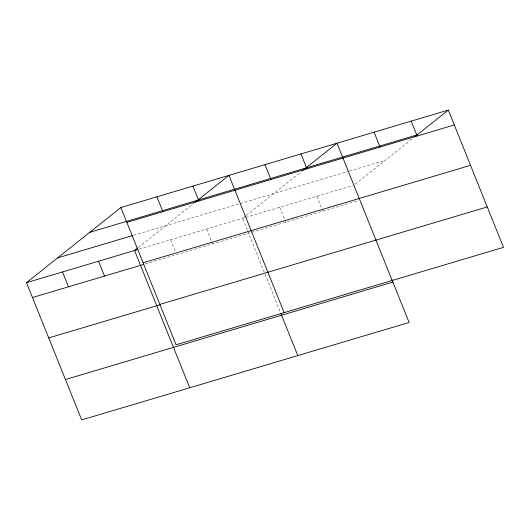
<?xml version="1.0" encoding="UTF-8"?>
<svg xmlns="http://www.w3.org/2000/svg" width="530" height="530" viewBox="0 0 530 530"><rect width="100%" height="100%" fill="white"/><g stroke="black" fill="none" stroke-linecap="round" stroke-linejoin="round"><path stroke-width="0.4" stroke-dasharray="2.65 1.99" d="M138.29 247.523L193.947 203.228M245.715 215.862L242.601 218.34L247.384 230.239M246.337 215.365L301.351 171.581M355.173 184.215L412.678 138.449M133.6 235.267L347.971 171.462M349.548 170.991L385.078 160.411M139.251 249.1L244.973 217.638M245.761 217.399L353.139 185.44M145.227 263.973L250.948 232.504M251.737 232.273L358.326 200.545M316.821 196.252L322.796 211.119M279.707 207.296L284.491 219.188M284.789 219.937L285.69 222.163M247.682 230.981L264.815 273.599M265.119 274.354L280.628 312.938M206.587 229.059L211.364 240.958M211.662 241.7L212.563 243.932M170.567 239.779L175.649 252.419"/><path stroke-width="0.79" d="M391.955 279.807L409.107 322.465L81.68 419.919L26.5 282.662L120.893 207.535L448.32 110.081L503.5 247.338L176.073 344.792L120.893 207.535M137.667 248.02L134.554 250.498L189.727 387.761M195.226 202.208L228.947 175.377L284.126 312.634M302.637 170.561L337 143.213L392.173 280.476M414.606 136.912L448.32 110.081M89.742 232.326L417.17 134.872M126.875 222.401L454.303 124.947M57.651 257.871L132.818 235.499M26.5 282.662L137.681 249.57M143.107 262.794L470.534 165.34M32.476 297.529L143.663 264.437M159.835 304.406L487.262 206.952M48.714 337.921L160.676 304.591M65.442 379.533L392.869 282.079M411.214 121.125L417.19 135.991M374.107 132.169L380.083 147.042M300.98 153.932L306.956 168.805M264.96 164.658L270.943 179.524M280.933 313.7L297.781 355.597M192.927 186.096L198.909 200.963M156.913 196.815L162.889 211.682M98.534 261.224L104.509 276.09M62.52 271.943L68.496 286.81"/></g></svg>
